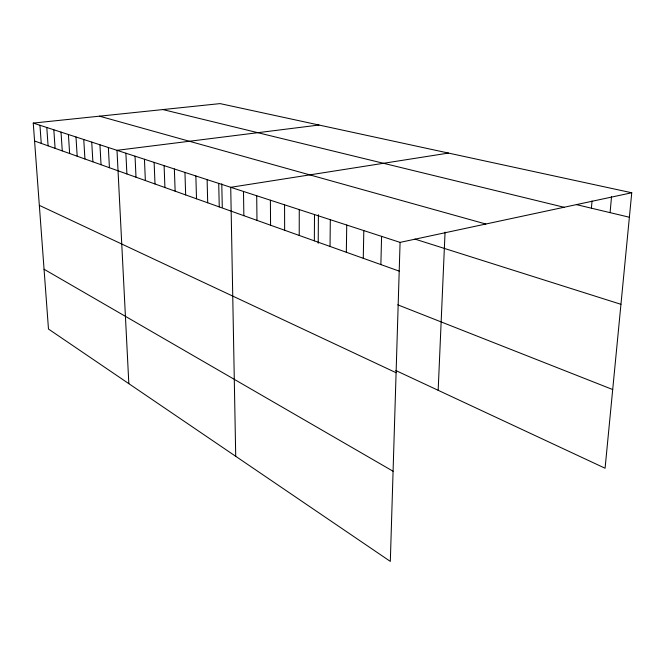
<?xml version="1.0" encoding="UTF-8"?>
<svg xmlns="http://www.w3.org/2000/svg" width="665" height="665" viewBox="0 0 665 665"><rect width="100%" height="100%" fill="white"/><g stroke="black" fill="none" stroke-linecap="round" stroke-linejoin="round"><path stroke-width="1" d="M299.225 235.443L299.258 209.591M314.346 240.838L314.495 214.546M318.211 243.29L318.402 214.72M330.04 246.441L330.314 219.691M346.332 252.251L346.739 225.036M363.265 258.294L363.813 230.589M380.87 264.579L381.585 236.366M33.25 123.083L400.081 242.384L390.322 561.393L48.479 329.042L33.25 123.083L220.09 103.607L631.75 192.767L605.083 468.235L395.791 370.521M438.169 390.305L445.06 232.127M591.409 208.187L592.025 200.971M610.079 212.634L611.542 196.574M400.081 242.384L631.75 192.767M448.501 153.075L230.722 187.306L235.718 456.306M319 125.028L116.998 150.323L128.835 383.655M576.364 204.604L629.381 217.239M162.867 109.567L564.045 207.264M99.517 116.175L485.816 224.022M414.927 239.101L620.952 304.312M34.572 141.005L399.2 271.121M397.795 304.836L612.706 389.54M39.335 205.36L396.091 372.724M44.056 269.25L393.082 471.244M39.942 125.261L41.247 143.382M46.799 127.489L48.08 145.826M53.823 129.775L55.087 148.328M61.022 132.119L62.269 150.889M68.412 134.521L69.626 153.515M75.985 136.982L77.182 156.208M83.757 139.509L84.929 158.968M91.737 142.102L92.876 161.811M99.933 144.77L101.038 164.721M108.353 147.505L109.426 167.713M125.893 153.216L126.89 173.947M135.037 156.184L136.001 177.198M144.446 159.243L145.361 180.539M154.13 162.393L154.995 183.972M164.097 165.635L164.92 187.513M174.363 168.977L175.136 191.163M184.953 172.418L185.66 194.92M195.859 175.967L196.508 198.793M207.114 179.625L207.704 202.783M218.727 183.407L219.251 206.906M221.778 183.789L222.276 207.148M243.498 191.462L243.856 215.684M256.707 195.759L256.981 220.373M270.389 200.207L270.572 225.219M284.562 204.812L284.645 230.24"/></g></svg>
